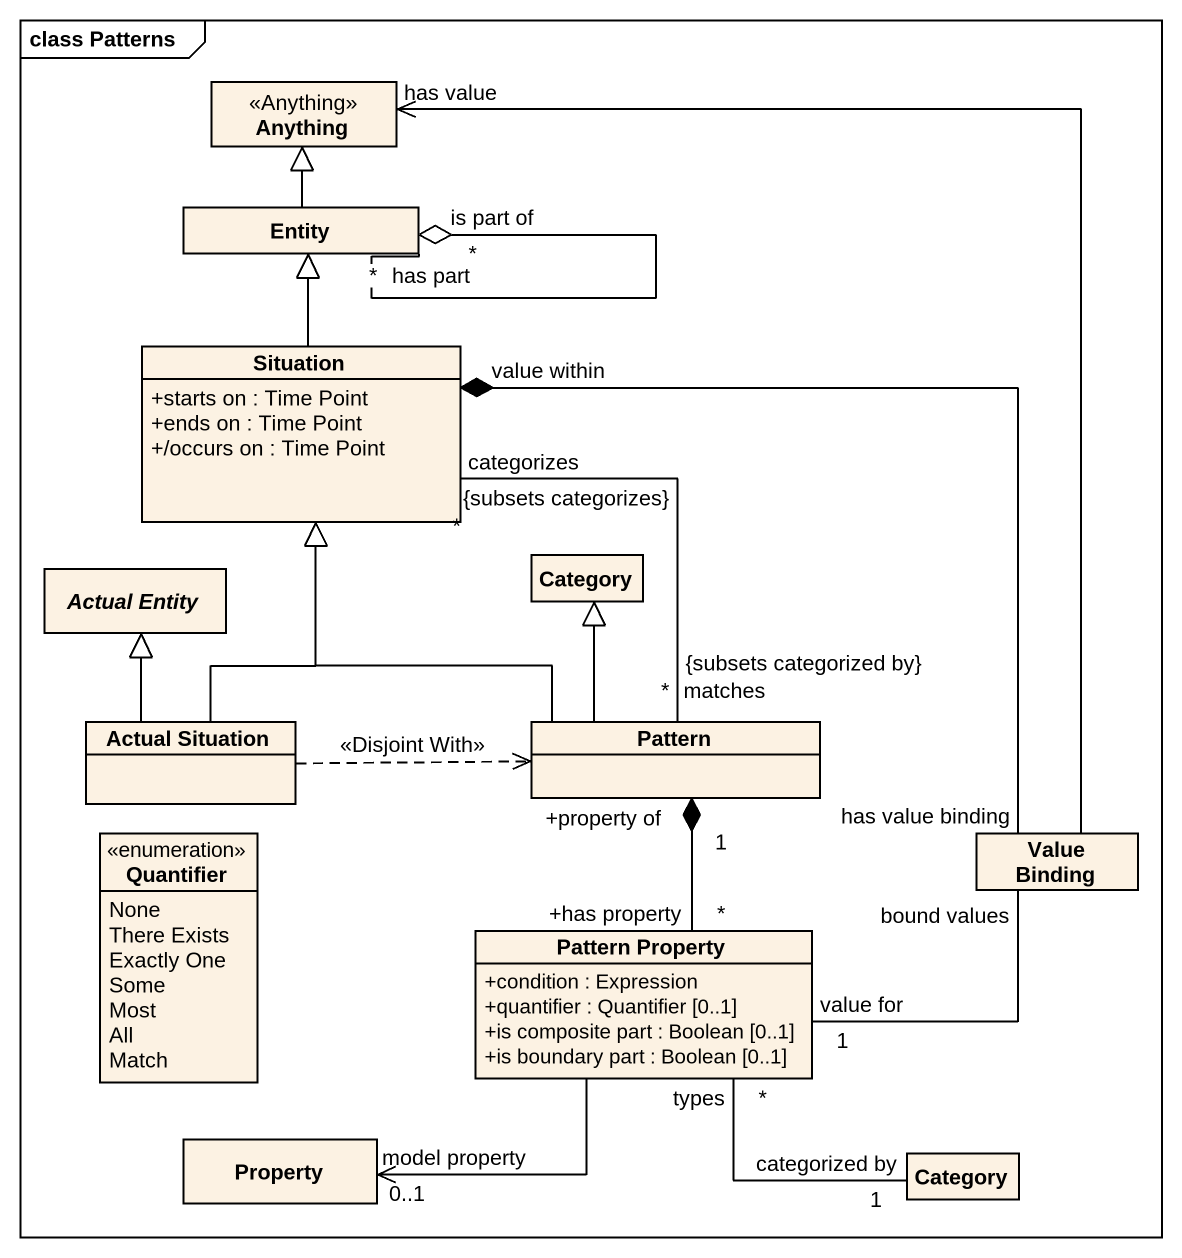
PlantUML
@startuml
mainframe class Patterns
hide circle
hide empty members
skinparam classAttributeIconSize 0
class Anything <<Anything>>
class "Entity" as Entity_
class Situation {
  +starts on : Time Point
  +ends on : Time Point
  +/occurs on : Time Point
}
abstract class "Actual Entity" as Actual_Entity
class Category
class "Actual Situation" as Actual_Situation
class Pattern
enum Quantifier {
  None
  There Exists
  Exactly One
  Some
  Most
  All
  Match
}
class "Value Binding" as Value_Binding
class "Pattern Property" as Pattern_Property {
  +condition : Expression
  +quantifier : Quantifier [0..1]
  +is composite part : Boolean [0..1]
  +is boundary part : Boolean [0..1]
}
class Property
class "Category" as Category_2
Entity_ -up-|> Anything
Entity_ "is part of\n*" o-- "has part\n*" Entity_
Situation -up-|> Entity_
Situation "value within" *-right- "has value binding" Value_Binding
Actual_Situation -up-|> Situation
Actual_Situation -up-|> Actual_Entity
Actual_Situation .right.> Pattern : <<Disjoint With>>
Pattern "matches\n{subsets categorized by}\n*" -up- "categorizes\n{subsets categorizes}\n*" Situation
Pattern -up-|> Situation
Pattern -up-|> Category
Pattern "+property of\n1" *-- "+has property\n*" Pattern_Property
Value_Binding -up-> "has value" Anything
Value_Binding "bound values" -left- "value for\n1" Pattern_Property
Pattern_Property -left-> "model property\n0..1" Property
Pattern_Property "types\n*" -right- "categorized by\n1" Category_2
@enduml
